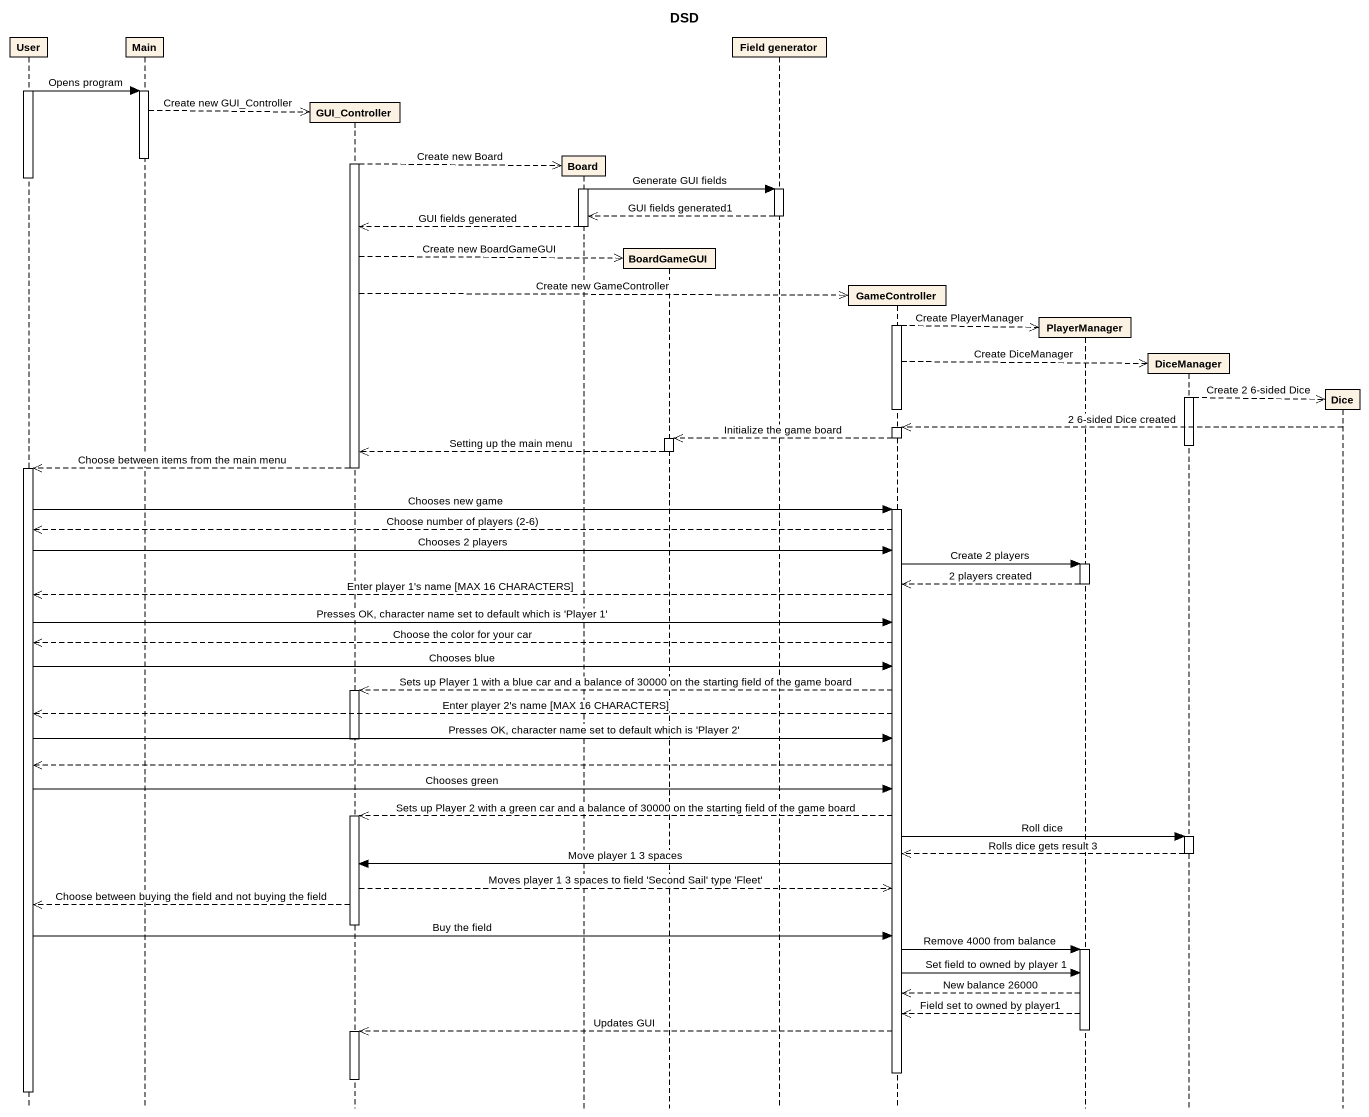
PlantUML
@startuml
title DSD
hide footbox
participant User
participant Main
participant GUI_Controller
participant Board
participant BoardGameGUI
participant "Field generator" as Field_generator
participant GameController
participant PlayerManager
participant DiceManager
participant Dice

activate User
User -> Main : Opens program
activate Main
Main -->> GUI_Controller ** : Create new GUI_Controller
deactivate Main
activate GUI_Controller
GUI_Controller -->> Board ** : Create new Board
deactivate User
activate Board
Board -> Field_generator : Generate GUI fields
activate Field_generator
Field_generator -->> Board : GUI fields generated1
deactivate Field_generator
Board -->> GUI_Controller : GUI fields generated
deactivate Board
GUI_Controller -->> BoardGameGUI ** : Create new BoardGameGUI
GUI_Controller -->> GameController ** : Create new GameController
activate GameController
GameController -->> PlayerManager ** : Create PlayerManager
GameController -->> DiceManager ** : Create DiceManager
activate DiceManager
DiceManager -->> Dice ** : Create 2 6-sided Dice
deactivate GameController
Dice -->> GameController : 2 6-sided Dice created
activate GameController
GameController -->> BoardGameGUI : Initialize the game board
deactivate GameController
activate BoardGameGUI
deactivate DiceManager
BoardGameGUI -->> GUI_Controller : Setting up the main menu
deactivate BoardGameGUI
GUI_Controller -->> User : Choose between items from the main menu
deactivate GUI_Controller
activate User
User -> GameController : Chooses new game
activate GameController
GameController -->> User : Choose number of players (2-6)
User -> GameController : Chooses 2 players
GameController -> PlayerManager : Create 2 players
activate PlayerManager
PlayerManager -->> GameController : 2 players created
deactivate PlayerManager
GameController -->> User : Enter player 1's name [MAX 16 CHARACTERS]
User -> GameController : Presses OK, character name set to default which is 'Player 1'
GameController -->> User : Choose the color for your car
User -> GameController : Chooses blue
GameController -->> GUI_Controller : Sets up Player 1 with a blue car and a balance of 30000 on the starting field of the game board
activate GUI_Controller
GameController -->> User : Enter player 2's name [MAX 16 CHARACTERS]
User -> GameController : Presses OK, character name set to default which is 'Player 2'
deactivate GUI_Controller
GameController -->> User
User -> GameController : Chooses green
GameController -->> GUI_Controller : Sets up Player 2 with a green car and a balance of 30000 on the starting field of the game board
activate GUI_Controller
GameController -> DiceManager : Roll dice
activate DiceManager
DiceManager -->> GameController : Rolls dice gets result 3
deactivate DiceManager
GameController -> GUI_Controller : Move player 1 3 spaces
GUI_Controller -->> GameController : Moves player 1 3 spaces to field 'Second Sail' type 'Fleet'
GUI_Controller -->> User : Choose between buying the field and not buying the field
deactivate GUI_Controller
User -> GameController : Buy the field
GameController -> PlayerManager : Remove 4000 from balance
activate PlayerManager
GameController -> PlayerManager : Set field to owned by player 1
PlayerManager -->> GameController : New balance 26000
PlayerManager -->> GameController : Field set to owned by player1
deactivate PlayerManager
GameController -->> GUI_Controller : Updates GUI
activate GUI_Controller
deactivate GameController
deactivate GUI_Controller
deactivate User
@enduml
